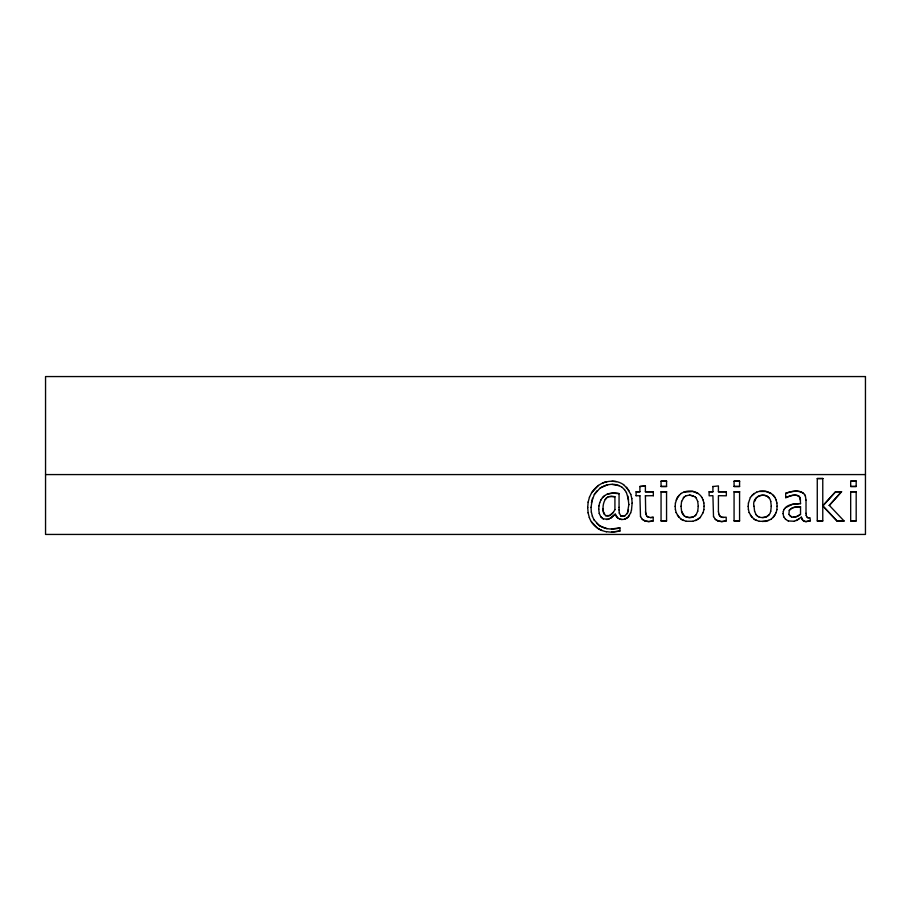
<?xml version="1.0" encoding="UTF-8"?>
<svg xmlns="http://www.w3.org/2000/svg" width="911" height="911" viewBox="0 0 911 911"><rect width="100%" height="100%" fill="white"/><g stroke="black" fill="none" stroke-linecap="round" stroke-linejoin="round"><path stroke-width="1.37" d="M598.732 509.249L598.982 505.742M675.188 506.402L675.427 502.952M703.85 509.727L704.101 506.231M748.193 506.402L748.443 502.952M776.867 509.727L777.106 506.231M628.875 504.512L627.349 513.531M591.011 507.473L592.503 498.249M587.709 507.552L588.153 502.052M631.482 510.16L632.143 503.145M681.041 506.402L681.576 501.357M754.057 506.402C750.869 495.299 768.542 490.357 770.74 501.449M697.712 511.299L698.259 506.231M770.729 511.299L771.275 506.231M783.084 513.645L783.346 511.276M598.982 505.856L599.7 502.678M703.121 512.722L703.85 509.602M776.138 512.722L776.867 509.602M675.427 503.066L677.374 497.383L681.2 493.363M748.443 503.066L750.379 497.383M591.376 502.713L594.371 494.331L596.99 490.835M588.153 502.177L589.463 497.133M789.974 515.888C793.151 518.701 797.615 516.537 800.53 514.396L800.53 506.744C796.544 506.584 791.989 506.971 789.279 510.24L788.926 514.544M630.651 512.961L631.482 510.035M628.499 509.704L627.349 513.405L624.183 516.309M783.346 511.401L784.12 509.306M599.7 502.792L600.907 499.934M681.576 501.483L684.4 496.62M754.593 501.483L756.21 497.964M696.084 514.84L697.712 511.185M770.729 511.185C769.875 516.765 763.589 518.906 758.829 516.856M676.156 500.105L679.071 495.277M703.121 512.608L700.195 517.562L695.548 520.625M773.2 517.562L776.138 512.608M589.463 497.258L591.638 492.669L598.39 485.358M624.32 519.395L628.032 517.232L630.651 512.847M614.925 509.613C613.354 513.087 609.835 517.357 605.542 515.637L603.31 511.914L603.036 508.748M600.907 500.059C604.13 493.272 612.42 492.065 619.059 493.534L619.059 507.473M594.371 494.445L600.178 487.966L607.705 484.686M591.638 492.794C595.202 487.351 600.588 482.921 607.056 481.577M750.379 497.508L754.206 493.363M774.908 515.216L771.07 519.35M784.12 509.42C787.138 504.238 793.925 503.931 799.209 503.624M629.49 515.216C626.529 521.149 616.918 520.978 615.255 514.089L608.696 519.316L603.287 518.837L600.827 516.719M606.362 497.953C602.752 502.314 602.137 509.067 604.152 514.282M605.166 499.456L607.819 496.973M841.525 491.712L829.272 505.434L841.525 491.712L835.603 491.712L822.77 505.856L837.027 520.978L844.064 520.978L837.027 520.853M613.24 512.392L609.527 515.569L605.542 515.637M835.603 491.712L822.77 505.969L837.027 520.978M683.193 497.964L685.881 495.743M694.854 516.082L696.084 514.726M769.089 514.726L766.367 516.844L762.541 517.55M602.592 497.657L604.653 495.686M789.279 510.365C791.898 507.108 796.578 506.698 800.53 506.858M752.087 495.277L756.677 492.088M700.195 517.448L698.054 519.236L692.679 521.388M796.487 520.557L801.338 517.152L802.044 519.065A4.453 4.282 0 0 0 806.246 521.65L810.38 520.671L806.246 521.525A4.453 4.282 0 0 1 802.033 519.065L801.338 517.152M785.43 507.723L792.331 504.387L800.53 503.624M610.894 518.302L615.255 514.214L618.011 518.302M800.53 514.282L796.886 516.48L793.379 517.209M757.417 496.734C760.89 494.514 766.367 494.571 769.123 497.953M694.854 515.968C690.299 519.441 682.521 517.334 681.576 511.219M600.178 488.091C606.487 483.809 615.688 482.648 622.076 487.362M798.89 519.065L794.13 521.377M681.2 493.489C687.657 489.23 697.837 490.517 701.903 497.508M771.07 519.236L765.695 521.388L759.364 521.263M625.424 515.637L620.96 516.15L619.275 513.03M785.703 497.611C789.78 495.948 795.052 493.568 799.175 496.301L800.188 497.896L800.53 503.749M607.819 497.099L611.543 496.188L614.925 496.677L614.925 509.727M607.011 494.286L612.556 493.17L619.059 493.66M602.513 483.115C609.288 480.359 617.43 480.313 623.557 484.663M785.703 493.363C791.352 491.416 798.287 489.719 803.604 493.386M683.66 492.213L692.804 491.439L698.088 493.489M756.677 492.213C763.885 489.15 773.678 492.179 776.138 500.093M768.565 520.511L762.461 521.525M619.924 527.924C611.998 530.111 602.49 529.348 596.534 523.119M619.924 530.976L611.6 532.104M685.881 495.857L689.638 495.037L694.899 496.734M693.351 516.844L689.525 517.55L685.812 516.856M606.464 519.543L608.696 519.202M653.187 520.853L648.78 521.525L645.056 520.955L642.244 519.224L640.49 516.457M726.204 520.853L721.797 521.525L718.062 520.955L715.26 519.224L713.507 516.457M650.534 517.55L653.187 517.209L653.187 520.978L648.78 521.65L645.056 521.069L642.244 519.338M653.187 517.323L650.534 517.676L646.685 516.127M794.13 521.251L788.368 520.955M810.38 520.785L809.981 517.744L807.658 517.687L806.747 516.719M609.55 496.506L614.925 496.791M653.324 491.826L645.398 491.826L645.398 485.916L639.909 486.417L639.909 491.826L636.106 491.826M639.909 486.542L645.398 486.03M712.914 486.542L718.415 485.916L718.415 491.826L726.34 491.826M759.489 491.439L765.809 491.439L771.093 493.489M692.679 521.274L686.359 521.263M611.44 528.984L619.924 527.811L619.924 531.09L611.6 532.218L606.441 531.682M45.55 474.574L865.45 474.574M817.269 478.594L822.77 478.594M661.056 481.259L666.556 481.259M734.072 481.259L739.573 481.259M850.68 481.259L856.181 481.259M661.056 486.417L666.556 486.417M734.072 486.417L739.573 486.417M850.68 486.417L856.181 486.417M639.909 491.712L636.106 491.712L636.106 495.8M645.398 491.712L653.324 491.712L653.324 495.8M712.914 491.712L709.122 491.712L709.122 495.8L712.914 495.686L713.507 516.583M718.415 491.712L726.34 491.712L726.34 495.8L718.415 495.686L718.415 511.959M661.056 491.826L666.556 491.826M709.122 491.826L712.914 491.826L712.914 486.417M734.072 491.826L739.573 491.826M835.603 491.826L841.525 491.826M850.68 491.826L856.181 491.826M636.106 495.686L639.909 495.8M645.398 495.8L653.324 495.686M661.056 520.853L666.556 520.853M734.072 520.853L739.573 520.853M817.269 520.853L822.77 520.853M850.68 520.853L856.181 520.853M612.055 484.39L619.195 485.711M612.021 481.224L616.292 481.612M619.879 519.202L622.065 519.543M721.307 517.197L723.55 517.55M689.638 495.163L693.408 495.857M622.737 516.378L620.96 516.15M808.922 517.847L807.658 517.687M606.441 531.796C598.8 530.282 591.865 525.055 589.337 517.528M606.988 528.744L599.54 525.806L594.12 519.942M750.379 515.136L754.183 519.316L759.364 521.388M677.363 515.136L681.166 519.316L686.359 521.388M601.829 530.544L597.764 528.437L591.376 521.741M754.183 519.19L756.608 520.488M681.166 519.19L683.592 520.488M757.371 515.968L758.829 516.97M785.567 519.259L788.368 521.081M715.26 519.338L718.062 521.069L721.797 521.65L726.204 520.978L726.204 517.209L721.307 517.323L718.733 514.339M791.522 516.992L788.926 514.43M648.29 517.323L646.685 516.241L645.398 511.834M603.287 518.951L600.827 516.844L599.256 513.417M623.557 484.538L629 490.619M622.076 487.237L624.502 489.674M694.899 496.609L696.106 497.953M756.176 514.738L757.371 516.093M684.355 516.093L681.576 511.333L681.041 506.288M829.272 505.32L844.064 520.978M804.664 494.639C800.165 489.002 791.568 491.268 785.703 493.238L785.703 497.736C789.78 496.074 795.052 493.682 799.175 496.427L800.53 500.23M773.211 495.277L774.919 497.508M752.076 517.505L749.161 512.529M679.059 517.505L676.156 512.529M626.563 487.214L630.754 494.366M783.699 516.696L785.567 519.384M624.502 489.549L626.415 492.578M719.701 516.241L718.415 511.834M804.664 494.525L805.415 496.199M701.903 497.383L703.121 500.093M592.389 516.252L594.12 520.056M696.106 497.839L697.724 501.449M754.581 511.219L756.176 514.852M626.415 492.464L628.601 500.059M806.201 515.296L806.747 516.833M588.119 512.768L589.337 517.653M776.138 499.968L776.867 503.043M703.121 499.968L703.85 503.043M630.754 494.252L631.801 498.579M591.353 512.05L592.389 516.366M748.432 509.579L749.161 512.654M675.427 509.579L676.156 512.654M627.781 495.926L628.875 504.626M783.084 513.531L783.699 516.81M640.49 516.583L639.909 495.686M805.415 496.074L806.019 500.23M645.728 514.464L645.398 495.686M598.732 509.124L599.256 513.531M770.74 501.335L771.275 506.345M697.724 501.335L698.259 506.345M754.057 506.288L754.581 511.333M806.019 513.314L806.201 515.421M587.709 507.438L588.119 512.882M631.801 498.465L632.143 503.259M776.867 502.918L777.106 506.345M748.193 506.288L748.432 509.704M703.85 502.918L704.101 506.345M675.188 506.288L675.427 509.704M591.011 507.359L591.353 512.176M619.081 509.853L619.275 513.155M619.059 507.359L619.081 509.966M806.019 500.105L806.019 513.44M865.45 376.562L45.55 376.562L45.55 534.438L865.45 534.438L865.45 376.562M822.77 478.48L817.269 478.48L817.269 520.978L822.77 520.978L822.77 478.48M666.556 481.133L661.056 481.133L661.056 486.542L666.556 486.542L666.556 481.133M739.573 481.133L734.072 481.133L734.072 486.542L739.573 486.542L739.573 481.133M856.181 481.133L850.68 481.133L850.68 486.542L856.181 486.542L856.181 481.133M666.556 491.712L661.056 491.712L661.056 520.978L666.556 520.978L666.556 491.712M739.573 491.712L734.072 491.712L734.072 520.978L739.573 520.978L739.573 491.712M856.181 491.712L850.68 491.712L850.68 520.978L856.181 520.978L856.181 491.712"/></g></svg>
